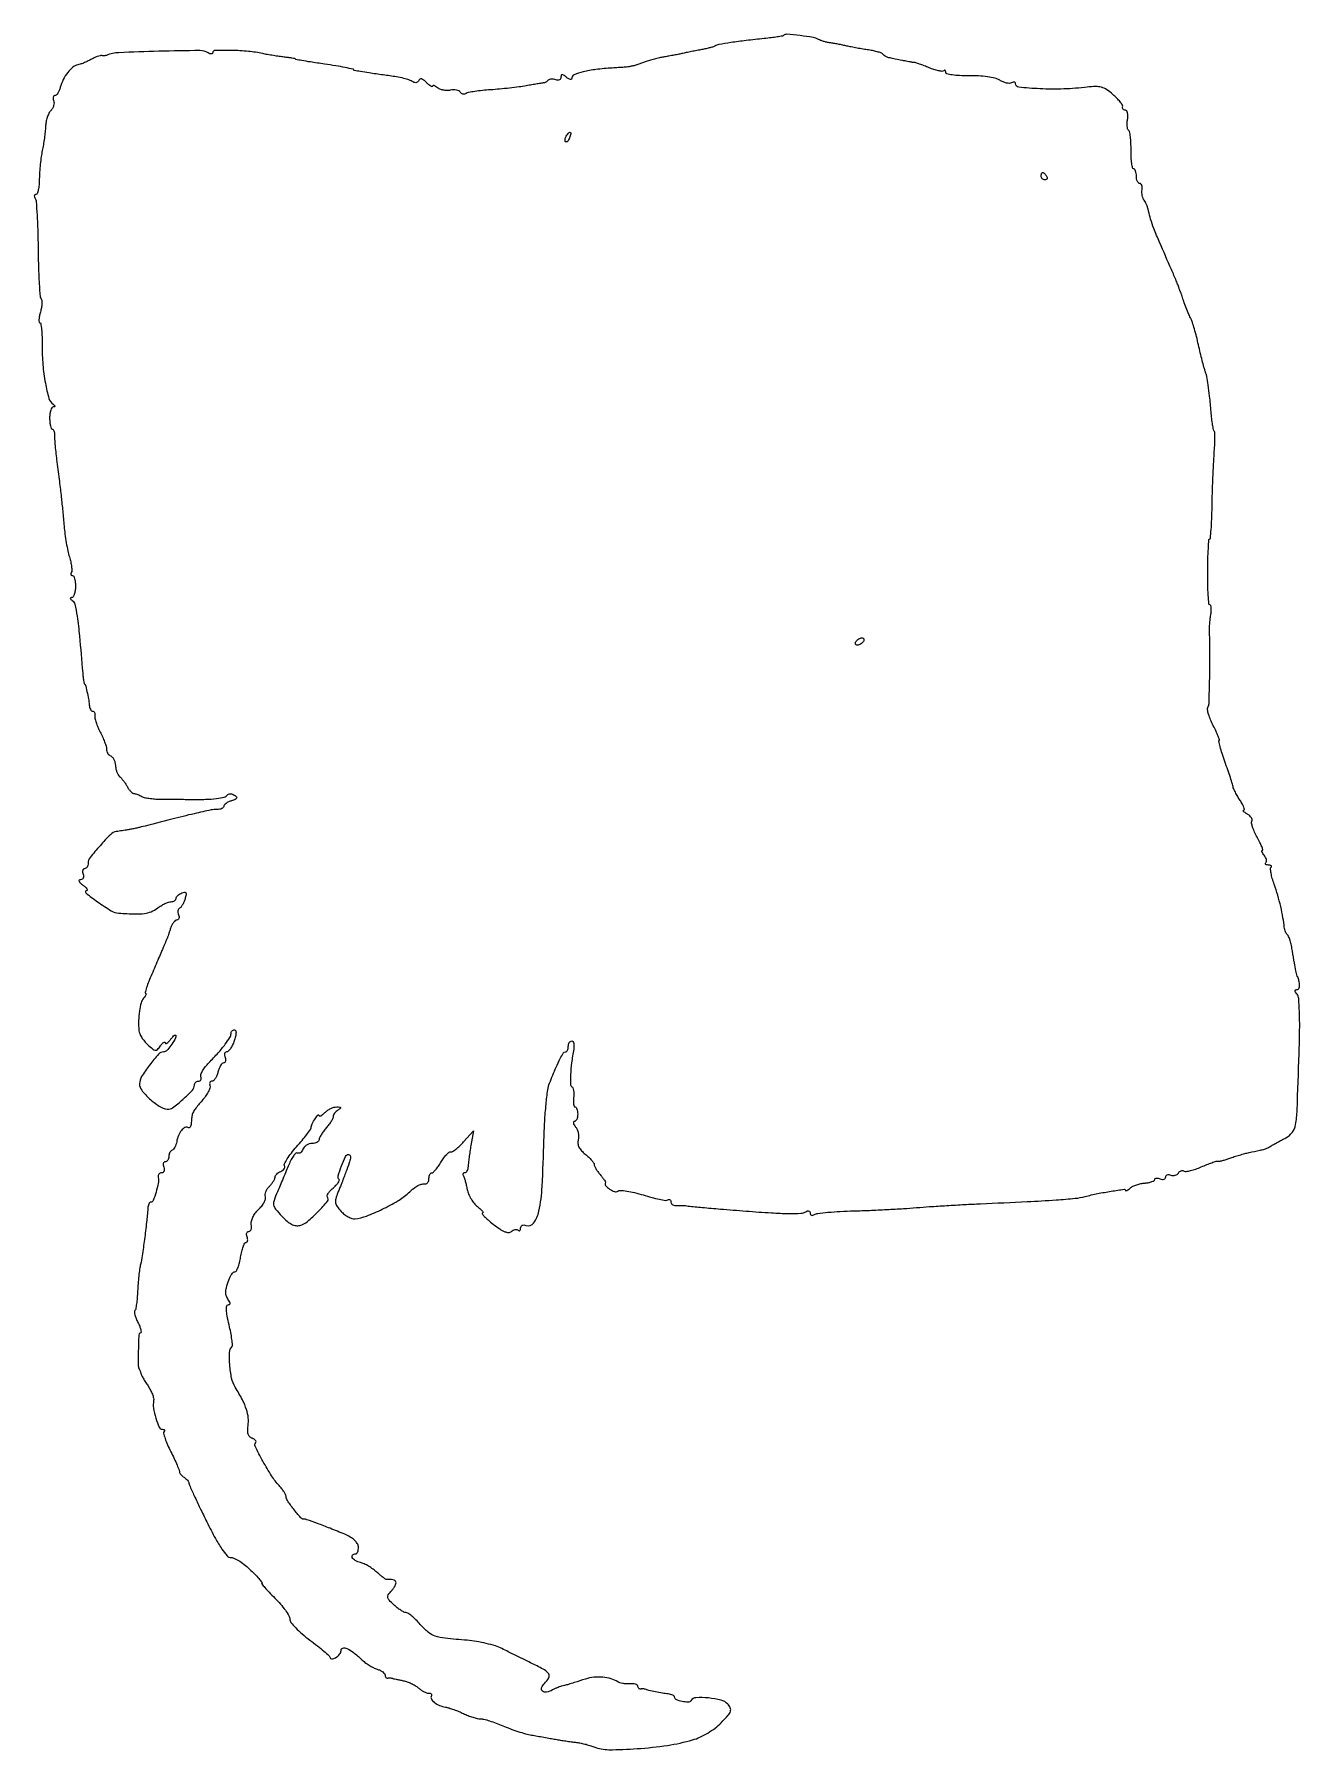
# Model space of a CAD drawing. Extents: x 0 to 346, y 1 to 469.
import ezdxf

# ---------------------------------------------------------------- set-up
doc = ezdxf.new("R2010")
doc.units = 0

msp = doc.modelspace()

# ---------------------------------------------------------------- linework, layer by layer
for points in [[(204.744086, 468.410753, -0.152799), (204.437103, 468.250096, -0.004876), (203.036967, 468.010987, -0.009022), (201.360595, 467.772441, -0.006092), (199.44102, 467.558251, 0.00487), (194.511178, 467.020369, 0.008154), (190.379786, 466.460374, 0.005933), (187.079755, 465.917995, 0.094986), (186.027118, 465.51676, -0.063568), (185.5928, 465.319352, -0.009763), (184.679441, 465.056595, -0.010772), (183.583199, 464.789431, -0.009163), (182.415844, 464.553792, 0.00273), (181.11748, 464.309051, 0.001782), (179.622154, 464.013186, 0.001793), (178.166376, 463.714313, 0.003429), (177, 463.462135, -0.00547), (175.861816, 463.220912, -0.003245), (174.5, 462.957006, -0.003246), (173.137996, 462.711364, -0.005584), (172, 462.526809, 0.01768), (170.862189, 462.313922, 0.01001), (169.5, 461.980083, 0.009984), (168.138608, 461.588131, 0.016168), (167, 461.194787, -0.005292), (165.987862, 460.820303, -0.006088), (165.014062, 460.484996, -0.005511), (164.182878, 460.220196, -0.034764), (163.75, 460.119801, 0.007986), (163.444531, 460.06599, 0.008468), (163.146875, 460.003394, 0.00815), (162.892602, 459.941031, 0.037969), (162.75, 459.891754, -0.081796), (162.5528, 459.842369, -0.000996), (161.238183, 459.736758, -0.002939), (159.714666, 459.626425, -0.001915), (157.954451, 459.516114, 0.015864), (153.554541, 459.116909, 0.030259), (150.063972, 458.471962, 0.033599), (147.600119, 457.681685, 0.307486), (147, 456.7981, -0.186469), (146.877679, 456.481511, -0.246621), (146.592062, 456.377319, -0.107933), (146.121536, 456.548451, -0.032226), (145.5, 457, 0.017761), (144.719927, 457.601935, 0.154048), (144.308161, 457.736562, 0.338971), (144.075301, 457.56198, 0.068567), (144, 457.015456, -0.128562), (143.88886, 456.590355, -0.151467), (143.588094, 456.305232, -0.127577), (143.13352, 456.211061, -0.07939), (142.597766, 456.32411, 0.05401), (142.010855, 456.479294, 0.054833), (141.407365, 456.504062, 0.060404), (140.877699, 456.402636, 0.119448), (140.514432, 456.181099, -0.038829), (140.204686, 455.916057, -0.031995), (139.837573, 455.682715, -0.033118), (139.470822, 455.511839, -0.070466), (139.166667, 455.440911, 0.017885), (138.729391, 455.386334, 0.001278), (137.520833, 455.188209, 0.001797), (136.080667, 454.94301, 0.001356), (134.5, 454.663624, -0.011269), (132.566591, 454.361285, -0.004995), (130.003008, 454.045424, -0.004941), (127.2799, 453.764712, -0.006642), (124.808113, 453.567646, 0.008801), (122.55607, 453.378309, 0.011374), (120.497695, 453.121286, 0.00924), (118.79639, 452.83721, 0.092676), (118.127212, 452.578621, -0.095503), (117.704739, 452.418082, -0.097044), (117.25537, 452.427415, -0.098732), (116.848883, 452.604606, -0.102689), (116.54807, 452.922221, 0.147787), (116.167334, 453.258701, 0.059101), (115.498299, 453.474676, 0.051614), (114.671165, 453.550199, 0.044572), (113.803069, 453.462075, -0.053181), (112.880734, 453.384424, -0.042986), (111.892235, 453.49179, -0.044549), (110.9877, 453.754979, -0.080306), (110.324097, 454.145986, 0.02956), (109.815294, 454.519792, 0.069528), (109.388954, 454.718261, 0.156376), (109.117693, 454.71463, 0.322305), (109, 454.551016, -0.463951), (108.857615, 454.430598, -0.092402), (108.499051, 454.561917, -0.043367), (107.949989, 454.95558, -0.019175), (107.294643, 455.5625, 0.03054), (106.529284, 456.239668, 0.099984), (105.928037, 456.540535, 0.202257), (105.495448, 456.482014, 0.180795), (105.209233, 456.127698, -0.118743), (104.973544, 455.7502, -0.129619), (104.598722, 455.536343, -0.117948), (104.138081, 455.524419, -0.087678), (103.66459, 455.715649, 0.049149), (102.538343, 456.274389, 0.033033), (101.163527, 456.694056, 0.01881), (99.118393, 457.092919, 0.003916), (95.5, 457.629295, -0.001459), (91.633129, 458.183095, -0.005924), (89.284339, 458.554949, -0.002666), (87.621571, 458.847558, -0.362557), (87.5, 458.993178, 0.354239), (87.333827, 459.198295, 0.002894), (85.156994, 459.646866, 0.008462), (82.576356, 460.117819, 0.005089), (79.5, 460.593488, -0.001529), (75.6265, 461.164209, -0.006251), (73.280058, 461.547327, -0.002982), (71.627738, 461.848535, -0.360649), (71.5, 462.002596, 0.363414), (71.436941, 462.077896, 0.002968), (70.61875, 462.218817, 0.008615), (69.650252, 462.362613, 0.005224), (68.5, 462.500982, -0.008145), (67.142894, 462.672282, -0.004879), (65.536109, 462.917767, -0.004883), (63.941297, 463.193386, -0.008465), (62.622926, 463.457653, 0.030777), (58.75654, 464.054747, 0.017983), (54.073831, 464.31596, 0.008909), (49.588359, 464.324678, 0.409572), (49, 463.726904, -0.200018), (48.894121, 463.472819, -0.18232), (48.633865, 463.35645, -0.105364), (48.231663, 463.417305, -0.048402), (47.753583, 463.652294, 0.142196), (45.48114, 464.283845, 0.003335), (34.290314, 464.081357, 0.004807), (23.421159, 463.707563, 0.085089), (20, 462.964912, -0.057191), (19.752573, 462.896629, -0.025244), (19.414663, 462.861176, -0.024586), (19.048818, 462.859385, -0.030283), (18.70949, 462.895082, 0.107834), (18.269919, 462.873316, 0.02057), (17.502154, 462.631227, 0.021076), (16.613367, 462.267206, 0.018011), (15.70949, 461.811596, -0.015544), (14.765706, 461.330017, -0.013849), (13.757152, 460.888015, -0.01404), (12.828171, 460.541239, -0.041106), (12.16592, 460.374236, 0.135327), (10.853804, 459.766303, 0.051662), (9.447325, 458.300266, 0.047832), (8.212139, 456.355463, 0.050843), (7.398765, 454.25, -0.033412), (7.099995, 453.388592, -0.044995), (6.711325, 452.660937, -0.052631), (6.296067, 452.15335, -0.197497), (5.922977, 452, 0.190613), (5.639594, 451.887894, 0.14561), (5.470005, 451.597251, 0.097539), (5.450247, 451.154011, 0.054175), (5.588895, 450.628939, -0.100636), (5.693726, 450.002512, -0.060589), (5.57639, 449.255564, -0.057151), (5.26834, 448.508322, -0.063489), (4.80751, 447.878939, 0.077222), (4.296038, 447.138776, 0.033287), (3.845538, 446.023813, 0.031936), (3.515334, 444.749742, 0.036525), (3.36879, 443.5, -0.014865), (3.265834, 442.100545, -0.00762), (3.057961, 440.353125, -0.007565), (2.789004, 438.558651, -0.011298), (2.4949, 437, 0.017401), (2.20531, 435.355368, 0.008958), (1.951697, 433.279687, 0.008893), (1.766827, 431.132309, 0.013283), (1.68861, 429.25, -0.019303), (1.601265, 427.621, -0.031112), (1.387677, 426.248438, -0.032359), (1.096609, 425.241052, -0.31615), (0.753483, 425, 0.158642), (0.478467, 424.910489, 0.191208), (0.334288, 424.682358, 0.126556), (0.357382, 424.333017, 0.059016), (0.550268, 423.918665, -0.120794), (0.821909, 423.079762, -0.003629), (1.064219, 419.383965, -0.007009), (1.258206, 414.9973, -0.004762), (1.361422, 409.999861, 0.004723), (1.463642, 405.032198, 0.007286), (1.655149, 400.740561, 0.002973), (1.893026, 397.092407, 0.180508), (2.160743, 396.505924, -0.177068), (2.363106, 396.07032, -0.033828), (2.377977, 395.183153, -0.032313), (2.251491, 394.092656, -0.024811), (1.978412, 392.924727, 0.020317), (1.705494, 391.803036, 0.035984), (1.585816, 390.859054, 0.044873), (1.609764, 390.185055, 0.37788), (1.819806, 389.999713, -0.372245), (2.088484, 389.76731, -0.01093), (2.286899, 388.163657, -0.01691), (2.423151, 386.145943, -0.010213), (2.454744, 383.749713, 0.023072), (2.657225, 378.546502, 0.025002), (3.339624, 373.523351, 0.022228), (4.311705, 369.361705, 0.173712), (5.446349, 367.765313, -0.031934), (5.838799, 367.452637, -0.193044), (5.950463, 367.223123, -0.348639), (5.846086, 367.070396, -0.071383), (5.5, 367.015313, 0.252257), (5.115645, 366.800565, 0.061791), (4.79375, 366.123248, 0.048494), (4.572798, 365.150327, 0.031611), (4.5, 364, 0.021619), (4.549738, 362.850194, 0.034746), (4.702056, 361.88125, 0.038722), (4.920872, 361.180814, 0.306763), (5.187851, 361, -0.233594), (5.447481, 360.871703, -0.076085), (5.658729, 360.485937, -0.057149), (5.794146, 359.920222, -0.037465), (5.82492, 359.25, 0.025431), (5.846792, 358.248702, 0.00463), (5.998762, 356.398438, 0.004973), (6.218455, 354.234011, 0.004494), (6.488032, 352, -0.001488), (7.167901, 346.637183, -0.00306), (7.66191, 342.434434, -0.003507), (8.059908, 338.616638, -0.002809), (8.436556, 334.5, 0.012483), (8.676686, 332.337442, 0.009385), (9.044612, 329.972241, 0.009503), (9.47498, 327.759482, 0.021473), (9.903884, 326.107628, -0.019722), (10.262547, 324.745914, -0.024782), (10.48139, 323.459837, -0.024203), (10.557009, 322.390482, -0.144946), (10.412009, 321.857628, 0.076025), (10.272642, 321.529655, 0.153244), (10.287672, 321.251928, 0.186733), (10.451353, 321.068068, 0.119104), (10.733049, 321, -0.281367), (11.058655, 320.801018, -0.052451), (11.32241, 320.11875, -0.042542), (11.497822, 319.149568, -0.026835), (11.544246, 318, -0.031655), (11.45598, 316.849709, -0.048255), (11.221686, 315.876752, -0.061134), (10.890207, 315.198966, -0.249636), (10.50218, 314.984687, 0.109276), (10.218671, 314.917418, 0.349636), (10.140212, 314.753927, 0.15977), (10.286507, 314.51104, 0.03635), (10.677264, 314.220624, -0.200743), (11.405884, 313.173898, -0.017161), (11.995608, 309.887649, -0.012558), (12.632868, 304.518108, -0.002266), (13.521596, 294.5, 0.005878), (13.632018, 293.349748, 0.0097), (13.755545, 292.38125, 0.00374), (13.881262, 291.569969, 0.367745), (13.963529, 291.5, -0.343413), (14.214055, 291.304926, -0.004937), (14.688927, 289.345303, -0.013149), (15.09394, 287.363342, -0.025057), (15.29695, 285.75, 0.044957), (15.408425, 285.080231, 0.061949), (15.633588, 284.514063, 0.078402), (15.931044, 284.1298, 0.191171), (16.258122, 284, -0.16274), (16.554196, 283.901013, -0.122961), (16.771435, 283.632812, -0.094822), (16.873501, 283.228079, -0.063345), (16.840667, 282.75, 0.105245), (16.850656, 282.067147, 0.022974), (17.166525, 280.927088, 0.022965), (17.663013, 279.616585, 0.020252), (18.29683, 278.29966, -0.017072), (18.948769, 276.966832, -0.017711), (19.499694, 275.608686, -0.017708), (19.891753, 274.40358, -0.069893), (20, 273.632993, 0.072791), (20.086241, 273.043745, 0.066687), (20.338531, 272.484557, 0.070368), (20.711902, 272.039025, 0.103122), (21.152445, 271.782518, -0.140191), (21.606453, 271.471704, -0.057981), (22.015682, 270.841716, -0.051183), (22.323228, 270.019598, -0.045571), (22.472798, 269.11923, 0.034833), (22.605659, 268.197631, 0.03588), (22.864467, 267.312761, 0.038353), (23.201148, 266.584313, 0.109602), (23.570354, 266.170045, -0.055699), (24.002571, 265.778707, -0.017905), (24.552681, 265.109326, -0.017612), (25.116148, 264.314822, -0.018845), (25.608986, 263.5, 0.031236), (26.099015, 262.73336, 0.037616), (26.653943, 262.083002, 0.041072), (27.191689, 261.623485, 0.153139), (27.608986, 261.484687, -0.058395), (28.031561, 261.427789, -0.025096), (28.575857, 261.259013, -0.024418), (29.143873, 261.019068, -0.029577), (29.64925, 260.737937, 0.085986), (30.331786, 260.453189, 0.018628), (31.592065, 260.215467, 0.018906), (33.09075, 260.047857, 0.017091), (34.64925, 259.986438, -0.000634), (36.446243, 259.974797, -0.000329), (38.690717, 259.955935, -0.000327), (40.99672, 259.933532, -0.000497), (43, 259.91077, 0.009846), (47.058368, 259.940538, 0.023973), (50.041441, 260.164575, 0.028801), (52.1414, 260.547757, 0.181382), (53.026393, 261.149238, -0.164975), (53.330236, 261.370212, -0.087976), (53.796405, 261.429398, -0.071393), (54.350888, 261.321748, -0.054873), (54.908521, 261.056537, -0.058647), (55.469567, 260.611375, -0.324905), (55.525454, 260.252788, -0.177707), (55.163984, 259.919155, -0.021578), (54.132128, 259.541936, 0.034768), (53.315957, 259.218934, 0.045377), (52.626313, 258.80831, 0.052684), (52.146274, 258.376112, 0.185206), (52, 257.994761, -0.195568), (51.866699, 257.666992, -0.091273), (51.485938, 257.397324, -0.069294), (50.919798, 257.224786, -0.047824), (50.25, 257.183286, 0.060815), (48.543175, 257.033064, 0.004519), (43.968357, 256.018177, 0.005193), (37.818699, 254.528029, 0.002127), (29.5, 252.382879, -0.008282), (28.589386, 252.159976, -0.004952), (27.5, 251.923683, -0.004956), (26.410362, 251.709849, -0.008573), (25.5, 251.55665, 0.000088), (24.673174, 251.431896, 0.000087), (23.842697, 251.306294, 0.000085), (23.115354, 251.196033, 0.000335), (22.666629, 251.127623, 0.159915), (21.160199, 250.364104, 0.014777), (18.256651, 247.27841, 0.014444), (15.53504, 244.024528, 0.168485), (15, 242.481808, -0.063529), (14.927724, 241.915261, -0.081474), (14.715469, 241.435281, -0.098454), (14.400781, 241.114125, -0.150955), (14.031385, 241, 0.184534), (13.710807, 240.877514, 0.147206), (13.516384, 240.559375, 0.100118), (13.488865, 240.074366, 0.055937), (13.638374, 239.5, -0.072958), (13.770599, 238.910777, -0.131747), (13.67931, 238.428026, -0.159768), (13.378598, 238.115252, -0.122659), (12.915859, 238, 0.182895), (12.576149, 237.871437, 0.325852), (12.514791, 237.59341, 0.102845), (12.841943, 237.132984, 0.02513), (13.55887, 236.531803, -0.021603), (14.244948, 235.964681, -0.056181), (14.669089, 235.485547, -0.160018), (14.761175, 235.182499, -0.397278), (14.612495, 235.031803, 0.688922), (14.39599, 234.396553, 0.019979), (17.565051, 231.973321, 0.01681), (21.330861, 229.510143, 0.1206), (23.387505, 228.861336, 0.008595), (27.82175, 228.646743, 0.040063), (30.376269, 228.7718, 0.066824), (32.197273, 229.261004, 0.06119), (33.884859, 230.223056, -0.024616), (34.898137, 230.903164, -0.024854), (35.970175, 231.478023, -0.025609), (36.950528, 231.882496, -0.08523), (37.634859, 232, 0.063578), (38.156799, 232.066637, 0.08151), (38.59899, 232.262322, 0.098471), (38.894859, 232.552448, 0.150851), (39, 232.893011, -0.143191), (39.11275, 233.278643, -0.060054), (39.459834, 233.700155, -0.052655), (39.966533, 234.09078, -0.046317), (40.565391, 234.386719, -0.054597), (41.323565, 234.586238, -0.318424), (41.671562, 234.410207, -0.178343), (41.740436, 233.895281, -0.020358), (41.433206, 232.743708, -0.026664), (41.106512, 231.86174, -0.031239), (40.702125, 231.066673, -0.032765), (40.282579, 230.451427, -0.135066), (39.923993, 230.185392, 0.171659), (39.656441, 229.95552, 0.093532), (39.512574, 229.541554, 0.074132), (39.512594, 229.007808, 0.054648), (39.663166, 228.435392, -0.060243), (39.801156, 227.885972, -0.106115), (39.761259, 227.421647, -0.150114), (39.554803, 227.116712, -0.171049), (39.22362, 227, 0.175935), (38.791989, 226.843271, 0.055259), (38.309123, 226.339063, 0.047459), (37.854264, 225.61117, 0.037293), (37.501153, 224.75, -0.002141), (37.204653, 223.851855, -0.002613), (36.919215, 223.014062, -0.00219), (36.672439, 222.311914, -0.018412), (36.548155, 222, 0.004167), (36.417496, 221.697445, 0.000562), (36.149074, 221.059375, 0.000648), (35.832784, 220.302399, 0.000546), (35.499764, 219.5, -0.002599), (35.038675, 218.401782, -0.000591), (34.245266, 216.545312, -0.000611), (33.325163, 214.406641, -0.000594), (32.391159, 212.25, 0.008541), (31.556779, 210.236223, 0.015053), (30.94681, 208.542188, 0.00968), (30.534139, 207.189726, 0.497814), (30.677474, 207, -0.393951), (30.798418, 206.887202, -0.113518), (30.754748, 206.610251, -0.053627), (30.52703, 206.182927, -0.023994), (30.143738, 205.673193, 0.105009), (29.456642, 204.364521, 0.03266), (28.993588, 202.180499, 0.030377), (28.775598, 199.556782, 0.026121), (28.858857, 196.788955, 0.086355), (29.067514, 195.987142, 0.033161), (29.614508, 194.969402, 0.03162), (30.368087, 193.919798, 0.033731), (31.233085, 192.997475, 0.014387), (32.626959, 191.771863, 0.149454), (33.323289, 191.480929, 0.225961), (33.919206, 191.695358, 0.037408), (34.733085, 192.64965, -0.025317), (35.22317, 193.253227, -0.072841), (35.637186, 193.596848, -0.22457), (35.897035, 193.624369, -0.309534), (36.031803, 193.44113, 0.369612), (36.184109, 193.274948, 0.179095), (36.485547, 193.346664, 0.061049), (36.964555, 193.758342, 0.022839), (37.531803, 194.44113, -0.020752), (38.09506, 195.124896, -0.058084), (38.559375, 195.535596, -0.190929), (38.835289, 195.600445, -0.38158), (38.968197, 195.44113, -0.123869), (38.654718, 194.352055, -0.029618), (37.605119, 192.770683, -0.026399), (36.403391, 191.338045, -0.207932), (35.625661, 191, 0.212977), (34.220061, 190.37283, 0.020427), (31.774631, 187.413376, 0.023427), (29.593101, 184.244315, 0.13649), (29.029313, 182.318094, 0.171501), (29.630265, 180.541997, 0.040951), (31.782797, 178.221274, 0.042271), (34.385104, 176.215618, 0.107009), (36.609519, 175.381047, 0.200269), (38.049172, 175.748006, 0.020314), (40.839777, 178.030207, 0.020566), (43.434322, 180.532295, 0.192945), (44, 181.943629, -0.101644), (44.082803, 182.346742, -0.098521), (44.318229, 182.689691, -0.09731), (44.669851, 182.919454, -0.096493), (45.083333, 183, 0.123138), (45.464014, 183.095196, 0.143108), (45.729984, 183.355362, 0.125516), (45.835384, 183.747755, 0.083805), (45.763419, 184.209743, -0.171083), (45.774343, 184.8472, -0.039634), (46.233538, 185.834744, -0.036459), (46.975854, 186.949773, -0.028722), (47.930086, 188.042875, 0.010603), (50.486785, 190.765951, 0.020434), (52.394863, 193.069234, 0.021855), (53.686313, 194.927822, 0.14183), (54, 196.011431, -0.094836), (54.072221, 196.38877, -0.096858), (54.278469, 196.709608, -0.09887), (54.586252, 196.924382, -0.103405), (54.94798, 197, -0.315701), (55.257774, 196.782743, -0.095337), (55.353017, 196.183046, -0.053448), (55.220202, 195.236405, -0.022314), (54.850155, 194, -0.028077), (54.375849, 192.85125, -0.038237), (53.815113, 191.88125, -0.042506), (53.252601, 191.193471, -0.202787), (52.795186, 191, 0.1761), (52.459024, 190.877814, 0.149134), (52.251548, 190.559375, 0.103822), (52.215354, 190.074236, 0.05856), (52.361626, 189.5, -0.054716), (52.512645, 188.925574, -0.098337), (52.489213, 188.440625, -0.146126), (52.30094, 188.122603, -0.188712), (51.987667, 188, 0.2009), (51.579313, 187.829022, 0.053798), (51.132722, 187.265625, 0.045658), (50.7205, 186.457143, 0.033602), (50.410644, 185.5, -0.034505), (50.098895, 184.542904, -0.046564), (49.681116, 183.734375, -0.055041), (49.226481, 183.172123, -0.197734), (48.808259, 183, 0.139515), (48.469603, 182.903629, 0.144816), (48.238245, 182.644418, 0.11724), (48.155614, 182.252189, 0.074128), (48.236831, 181.789507, -0.167814), (48.22981, 181.13817, -0.035851), (47.766815, 180.087254, -0.033729), (47.024537, 178.887585, -0.026583), (46.070164, 177.694444, 0.012122), (45.076845, 176.523666, 0.015282), (44.218267, 175.39139, 0.013404), (43.560767, 174.41238, 0.107243), (43.375, 173.904936, 0.006614), (43.318403, 173.450983, 0.002423), (43.25, 172.807864, 0.002401), (43.182017, 172.104196, 0.002876), (43.125, 171.440983, -0.049435), (43.022926, 170.87619, -0.098361), (42.816406, 170.473306, -0.160832), (42.544485, 170.294338, -0.204674), (42.25, 170.336023, 0.268878), (41.415512, 170.351926, 0.096843), (40.472159, 169.558381, 0.070481), (39.643806, 168.168997, 0.056992), (39.158397, 166.5, -0.03811), (38.960605, 165.710088, -0.042594), (38.650298, 164.989583, -0.047082), (38.281332, 164.43361, -0.135599), (37.908397, 164.166667, 0.119281), (37.560833, 163.934391, 0.066454), (37.266842, 163.515104, 0.060328), (37.067674, 162.98321, 0.059514), (37, 162.416667, -0.066593), (36.927553, 161.875126, -0.08363), (36.715469, 161.416146, -0.099393), (36.40076, 161.109182, -0.144699), (36.031385, 161, 0.184534), (35.710807, 160.877514, 0.147206), (35.516384, 160.559375, 0.100118), (35.488865, 160.074366, 0.055937), (35.638374, 159.5, -0.067976), (35.773113, 158.926261, -0.11579), (35.706839, 158.440625, -0.152481), (35.454058, 158.120782, -0.150969), (35.063152, 158, 0.113114), (34.640503, 157.903145, 0.118902), (34.31111, 157.632812, 0.111884), (34.127955, 157.227074, 0.091527), (34.11906, 156.75, -0.08672), (34.104171, 155.114399, -0.026942), (33.527326, 152.715475, -0.019818), (32.749664, 150.441235, -0.309798), (32.105878, 150, 0.220939), (31.836707, 149.874955, 0.067203), (31.589107, 149.485938, 0.053036), (31.397423, 148.920102, 0.036529), (31.29777, 148.25, -0.009219), (30.947822, 144.499653, -0.004739), (30.378466, 139.815499, -0.00411), (29.75897, 135.376206, -0.022518), (29.297293, 133, 0.023819), (29.051668, 131.717997, 0.008094), (28.814154, 129.835178, 0.008027), (28.618573, 127.743744, 0.009154), (28.50026, 125.736777, -0.010413), (28.385593, 123.87157, -0.014493), (28.199935, 122.208996, -0.010878), (27.977937, 120.850192, -0.151569), (27.749421, 120.416088, 0.22799), (27.616973, 120.038155, 0.035261), (27.764498, 119.23533, 0.033395), (28.09117, 118.24621, 0.023327), (28.583572, 117.179311, -0.024127), (29.063883, 116.134219, -0.040729), (29.349733, 115.213863, -0.051652), (29.430538, 114.523495, -0.325396), (29.237595, 114.250862, 0.311344), (28.81243, 113.68148, 0.005024), (28.695767, 109.468652, 0.007157), (28.682113, 105.360591, 0.16032), (29.061185, 104.25, -0.063628), (29.14382, 104.1056, -0.016283), (29.238889, 103.853125, -0.01632), (29.329314, 103.555465, -0.015907), (29.400991, 103.25, 0.070492), (29.554315, 102.815756, 0.008821), (30.032359, 101.936127, 0.01024), (30.643251, 100.907533, 0.008327), (31.338299, 99.830434, -0.02683), (32.003504, 98.710739, -0.02899), (32.526159, 97.554238, -0.030219), (32.853243, 96.519174, -0.108449), (32.873635, 95.830434, 0.086013), (32.843292, 93.787304, 0.034373), (33.47119, 91.049847, 0.028682), (34.381624, 88.567571, 0.298932), (35.246122, 88, -0.058432), (35.619804, 87.956181, -0.175466), (35.831313, 87.817348, -0.252172), (35.861627, 87.614715, -0.110409), (35.711539, 87.378205, 0.265631), (35.582573, 86.9051, 0.017795), (35.997528, 85.508085, 0.021854), (36.65736, 83.796825, 0.014328), (37.558276, 81.884998, -0.006471), (38.496887, 79.971727, -0.009351), (39.27265, 78.255097, -0.005598), (39.877621, 76.802161, -0.134648), (39.927994, 76.368596, 0.164551), (39.981622, 76.063791, 0.049774), (40.250483, 75.670632, 0.043887), (40.660763, 75.261653, 0.035645), (41.16459, 74.898278, -0.038351), (41.677146, 74.524378, -0.041069), (42.114006, 74.084362, -0.044827), (42.420348, 73.646162, -0.123962), (42.521389, 73.286475, 0.099755), (42.649735, 72.728381, 0.001713), (43.956227, 69.866964, 0.004285), (45.522149, 66.543455, 0.002831), (47.37591, 62.75, 0.008234), (49.729456, 58.192312, 0.026239), (51.506765, 55.264657, 0.03696), (52.928833, 53.476891, 0.209213), (54.018672, 53, -0.117243), (54.946114, 52.779496, -0.026776), (56.35541, 51.971875, -0.026276), (57.919753, 50.839751, -0.022943), (59.432342, 49.5, -0.007786), (60.773132, 48.15672, -0.014796), (61.80221, 47.028125, -0.012514), (62.514982, 46.155116, -0.623633), (62.438985, 46, 0.628637), (62.362548, 45.841107, 0.009361), (63.215339, 44.813649, 0.012847), (64.39791, 43.511167, 0.00688), (65.920793, 41.961357, -0.019197), (67.484428, 40.289645, -0.023409), (68.809291, 38.606355, -0.022862), (69.77363, 37.115927, -0.129092), (70.025729, 36.211357, 0.164923), (70.343741, 35.317859, 0.023472), (71.639607, 33.827711, 0.02462), (73.401561, 32.156898, 0.018731), (75.48365, 30.5, -0.007661), (77.56836, 28.915097, -0.011512), (79.332496, 27.463907, -0.006519), (80.755686, 26.204458, -0.196168), (80.957921, 25.781385, 0.411194), (81.45027, 25.338934, 0.125858), (82.509075, 25.664799, 0.079203), (83.621991, 26.615672, 0.178273), (84, 27.642173, -0.333574), (84.486751, 28.290588, -0.175537), (85.547606, 28.221953, -0.064373), (87.308939, 27.164459, -0.02176), (89.576875, 25.204075, 0.028999), (90.530848, 24.403287, 0.02074), (91.682023, 23.61764, 0.021036), (92.845417, 22.958722, 0.041507), (93.826875, 22.554948, -0.036548), (94.658662, 22.222341, -0.046992), (95.361644, 21.793876, -0.054773), (95.849197, 21.339015, -0.179552), (96, 20.932612, 0.081121), (96.05671, 20.585371, 0.105541), (96.220313, 20.308741, 0.11976), (96.464284, 20.146084, 0.127241), (96.75, 20.118421, -0.030259), (97.0738, 20.149635, -0.02375), (97.426562, 20.145441, -0.024306), (97.755239, 20.109812, -0.052881), (98, 20.044111, 0.03463), (98.318626, 19.94601, 0.003724), (99.072124, 19.77593, 0.004564), (99.973802, 19.588055, 0.00366), (100.947658, 19.4018, -0.038624), (102.004053, 19.122062, -0.026264), (103.155447, 18.650677, -0.026527), (104.225091, 18.074433, -0.047129), (105.026398, 17.47611, 0.033434), (105.741309, 16.911207, 0.031412), (106.539744, 16.433607, 0.032935), (107.301978, 16.101934, 0.086358), (107.887758, 16, -0.062144), (108.325899, 15.945333, -0.130728), (108.623261, 15.779687, -0.189402), (108.735187, 15.53448, -0.150681), (108.663977, 15.25, 0.268977), (108.648196, 14.41384, 0.097274), (109.443291, 13.470986, 0.070845), (110.833975, 12.647126, 0.057709), (112.5, 12.171519, -0.032199), (113.468775, 11.947583, -0.012813), (114.765444, 11.521958, -0.012618), (116.14538, 10.989866, -0.015503), (117.403638, 10.421519, 0.020553), (118.641475, 9.877377, 0.018688), (119.95936, 9.417571, 0.019075), (121.168773, 9.095615, 0.055564), (122.02652, 9, -0.062604), (122.961434, 8.882481, -0.013644), (124.526514, 8.436878, -0.014013), (126.32101, 7.816829, -0.013023), (128.122882, 7.082989, 0.014767), (130.054567, 6.304127, 0.010779), (132.242347, 5.549435, 0.010908), (134.348796, 4.923585, 0.023501), (136, 4.554349, -0.000365), (137.558451, 4.280834, -0.00024), (139.353125, 3.963621, -0.000241), (141.100392, 3.653055, -0.000464), (142.5, 3.402245, 0.004854), (143.83083, 3.175802, 0.003277), (145.353125, 2.942186, 0.0033), (146.828236, 2.735631, 0.006559), (148, 2.595049, -0.022441), (149.137827, 2.421731, -0.012663), (150.5, 2.115176, -0.01262), (151.861241, 1.73562, -0.020178), (153, 1.335982, 0.095254), (157.060991, 0.563685, 0.017118), (164.792982, 0.843989, 0.019473), (173.070829, 1.753299, 0.03231), (179.932883, 3.237066, 0.03954), (181.916954, 3.976154, 0.026677), (184.050699, 5.111435, 0.026567), (186.065598, 6.476417, 0.037441), (187.691249, 7.912015, 0.011447), (189.604049, 9.966653, 0.097054), (190.242486, 11.048173, 0.196689), (190.19882, 11.944973, 0.074762), (189.492607, 13.008169, 0.149414), (187.679979, 14.091264, 0.037348), (184.24046, 14.672144, 0.034879), (180.839131, 14.750102, 0.247476), (179.462939, 13.940034, -0.265646), (178.698851, 13.52467, -0.047864), (177.028438, 13.72106, -0.048308), (175.446159, 14.226563, -0.299782), (175, 14.903827, 0.217153), (174.876287, 15.175247, 0.063812), (174.485938, 15.435485, 0.051244), (173.920078, 15.647289, 0.035834), (173.25, 15.772082, -0.014657), (171.70886, 15.992092, -0.007333), (169.773877, 16.355762, -0.006267), (167.942178, 16.751879, -0.036573), (167, 17.04191, 0.053202), (166.755226, 17.108451, 0.024504), (166.426562, 17.144795, 0.02394), (166.0738, 17.149473, 0.030507), (165.75, 17.118421, -0.117068), (165.464163, 17.140323, -0.118686), (165.220313, 17.288429, -0.109549), (165.057061, 17.542852, -0.088293), (165, 17.863464, 0.24506), (164.834267, 18.181304, 0.077935), (164.339063, 18.422929, 0.057254), (163.611867, 18.558267, 0.036432), (162.75, 18.5555, -0.029078), (161.815215, 18.538762, -0.027517), (160.867188, 18.629341, -0.02861), (160.038226, 18.803845, -0.080459), (159.5, 19.047603, 0.073576), (157.671177, 19.906217, 0.050761), (155.421178, 20.340383, 0.048409), (153.005621, 20.322123, 0.050974), (150.681815, 19.836139, -0.000753), (147.639367, 18.873236, -0.00429), (146.017199, 18.377778, -0.007913), (144.980272, 18.08854, -0.021872), (144.239502, 17.928744, 0.048016), (143.843646, 17.821452, 0.01088), (143.197095, 17.561412, 0.011171), (142.461474, 17.227155, 0.01064), (141.729333, 16.855144, -0.074358), (140.101995, 16.274081, -0.220115), (138.97748, 16.547851, -0.322768), (138.727557, 17.43621, -0.109236), (139.492329, 18.635186, 0.063706), (140.665931, 20.153119, 0.274573), (140.660434, 21.248298, 0.131903), (139.552335, 22.317525, 0.013137), (136.25, 24.032491, -0.000798), (134.16908, 25.048768, -0.000568), (131.840371, 26.19395, -0.000573), (129.62112, 27.291603, -0.001222), (127.90871, 28.146238, 0.040352), (126.117268, 28.871542, 0.017489), (123.636678, 29.555567, 0.017173), (120.934083, 30.102698, 0.021845), (118.40871, 30.411617, -0.006877), (112.399854, 30.964745, -0.055449), (109.696413, 31.558887, -0.093515), (107.79243, 32.632928, -0.036532), (105.622747, 34.75, 0.0169), (104.443546, 35.994565, 0.022074), (103.279812, 37.045312, 0.020413), (102.259125, 37.820372, 0.153345), (101.687198, 38, -0.117874), (101.137159, 38.131498, -0.024994), (100.27549, 38.624065, -0.024858), (99.310914, 39.311216, -0.021376), (98.3675, 40.124477, -0.019688), (97.147108, 41.364952, -0.129124), (96.746816, 42.131894, -0.197675), (96.863348, 42.826979, -0.057306), (97.553049, 43.695906, 0.029067), (98.106816, 44.318094, 0.030528), (98.574958, 44.990583, 0.032063), (98.903372, 45.616833, 0.105105), (99, 46.071429, 0.134014), (98.865045, 46.565895, 0.174774), (98.506555, 46.862893, 0.0817), (97.804566, 46.992646, 0.014967), (96.480571, 46.979146, -0.159506), (96.173876, 47.066083, -0.012214), (95.46434, 47.569411, -0.015796), (94.635116, 48.230435, -0.011357), (93.750471, 49.017845, 0.031582), (92.737979, 49.848197, 0.023272), (91.522401, 50.639757, 0.023685), (90.297927, 51.282386, 0.047546), (89.269899, 51.647108, -0.068641), (87.894951, 52.201024, -0.134709), (87.069148, 53.030879, -0.340361), (87.161821, 53.683866, -0.195872), (87.937851, 54, 0.205326), (88.284506, 54.14862, 0.093706), (88.557234, 54.570498, 0.069424), (88.71655, 55.198642, 0.046271), (88.729407, 55.942121, 0.121593), (88.431363, 56.850053, 0.066603), (87.679634, 57.756814, 0.053985), (86.530905, 58.608045, 0.034529), (85.041556, 59.347488, 0.003616), (81.015628, 60.976877, 0.005807), (77.556802, 62.301449, 0.003626), (74.704423, 63.332506, 0.08069), (73.84057, 63.488429, -0.213131), (72.959606, 63.900507, -0.013203), (71.085922, 66.185144, -0.015348), (69.360109, 68.553172, -0.150905), (69, 69.719168, 0.118946), (68.885895, 70.192032, 0.024211), (68.453166, 70.94437, 0.024254), (67.851073, 71.789747, 0.020665), (67.138437, 72.621031, -0.044825), (65.066765, 75.287962, -0.01775), (62.696963, 79.283433, -0.009013), (60.553405, 83.382539, -0.322865), (60.715553, 84.382219, 0.236216), (60.803938, 84.647621, 0.139551), (60.664778, 84.959431, 0.083646), (60.292476, 85.277378, 0.043403), (59.741291, 85.545782, -0.114594), (59.091332, 85.985309, -0.107918), (58.684244, 86.675341, -0.080814), (58.531173, 87.644061, -0.037957), (58.633357, 88.911652, 0.063937), (58.696365, 91.112928, 0.054597), (58.216318, 93.385534, 0.040643), (57.097963, 96.0418, 0.016222), (55.16089, 99.487174, -0.082136), (54.163221, 101.979828, -0.034536), (53.629939, 105.56245, -0.031113), (53.573033, 109.007344, -0.187065), (54.282963, 110.616296, 0.227066), (54.413388, 110.986371, 0.007967), (54.220903, 112.535032, 0.013396), (53.90771, 114.400014, 0.008808), (53.452244, 116.52871, -0.011818), (52.953124, 118.932053, -0.034355), (52.762867, 120.616876, -0.055008), (52.833437, 121.682295, -0.363542), (53.212645, 122, 0.122485), (53.576184, 122.090413, 0.256591), (53.731231, 122.326581, 0.142636), (53.650771, 122.714013, 0.038388), (53.311092, 123.25, -0.065269), (52.724315, 124.295946, -0.098057), (52.532019, 125.321187, -0.064523), (52.715592, 126.633819, -0.015303), (53.366544, 128.75, -0.034314), (53.728283, 129.611285, -0.044456), (54.179591, 130.339063, -0.051231), (54.648702, 130.846362, -0.182516), (55.05557, 131, 0.272482), (55.450957, 131.232752, 0.033701), (55.893771, 132.175, 0.032262), (56.304099, 133.467319, 0.021098), (56.615991, 135, -0.019254), (56.92203, 136.532816, -0.029735), (57.314713, 137.825, -0.029606), (57.73293, 138.777657, -0.281591), (58.096423, 139, 0.215474), (58.368272, 139.122857, 0.13758), (58.52116, 139.440625, 0.087738), (58.521143, 139.925264, 0.047873), (58.361626, 140.5, -0.061205), (58.218607, 141.0741, -0.107396), (58.263418, 141.559375, -0.150591), (58.483858, 141.878169, -0.168281), (58.835594, 142, 0.194738), (59.206123, 142.150001, 0.114389), (59.469477, 142.557558, 0.082186), (59.582401, 143.171517, 0.052083), (59.51963, 143.898069, -0.109058), (59.543817, 144.793549, -0.051556), (59.939169, 145.885827, -0.046924), (60.618329, 147.008416, -0.044716), (61.504813, 148.004522, 0.036251), (62.368753, 148.942868, 0.04472), (63.022458, 149.935672, 0.050948), (63.394891, 150.83889, 0.165409), (63.370255, 151.477514, -0.123411), (63.297674, 152.075291, -0.059656), (63.485048, 152.828162, -0.053811), (63.882803, 153.61001, -0.051863), (64.44249, 154.299633, 0.028097), (65.038584, 154.966768, 0.029958), (65.542481, 155.682928, 0.031382), (65.896783, 156.346372, 0.107349), (66, 156.821583, -0.135083), (66.113681, 157.234687, -0.06208), (66.459243, 157.678946, -0.054904), (66.96538, 158.084915, -0.050019), (67.563382, 158.385948, 0.060249), (68.120925, 158.681018, 0.091105), (68.506859, 159.069603, 0.120322), (68.664194, 159.486619, 0.170334), (68.57983, 159.870833, -0.263204), (68.557839, 160.436735, -0.021222), (69.324048, 161.78014, -0.024256), (70.446341, 163.38839, -0.016005), (71.881376, 165.127896, 0.006967), (73.362816, 166.858945, 0.009883), (74.627927, 168.442227, 0.006369), (75.638288, 169.794569, 0.126543), (75.827088, 170.271176, -0.082191), (76.14457, 171.337275, -0.026973), (76.942995, 172.773485, -0.039971), (77.692278, 173.777309, -0.67809), (77.969591, 173.678571, 0.363666), (78.121719, 173.510145, 0.145131), (78.452675, 173.560045, 0.06129), (78.965273, 173.881648, 0.025668), (79.571429, 174.428571, -0.046978), (80.296511, 175.028854, -0.037787), (81.17433, 175.533895, -0.039101), (82.064863, 175.877646, -0.074976), (82.821429, 175.984687, -0.016311), (83.660242, 175.949653, -0.286875), (83.870077, 175.795658, -0.338639), (83.805305, 175.56529, -0.019679), (83.16459, 175.122884, 0.045013), (82.657291, 174.733275, 0.04693), (82.235666, 174.264142, 0.051645), (81.954182, 173.789322, 0.122187), (81.877553, 173.388197, -0.128358), (81.780023, 172.909307, -0.022629), (81.335096, 172.097736, -0.02321), (80.710949, 171.171863, -0.019039), (79.962963, 170.242394, 0.019911), (79.211512, 169.305276, 0.023184), (78.57662, 168.356444, 0.023025), (78.120019, 167.515262, 0.113297), (78, 166.992394, -0.183716), (77.855942, 166.613561, -0.090542), (77.443928, 166.291516, -0.07042), (76.83135, 166.073277, -0.050452), (76.106989, 166, 0.075594), (75.33848, 165.883142, 0.06467), (74.593821, 165.540757, 0.066832), (73.984706, 165.034343, 0.094614), (73.614052, 164.436618, -0.058876), (73.320422, 163.878107, -0.089669), (72.935863, 163.489763, -0.119513), (72.52491, 163.328694, -0.17403), (72.147775, 163.40867, 0.330845), (71.713487, 163.371472, 0.050726), (71.088202, 162.693468, 0.04012), (70.404026, 161.610411, 0.023643), (69.757296, 160.222052, -0.001701), (69.058333, 158.53155, -0.001003), (68.212254, 156.516171, -0.001003), (67.358952, 154.506215, -0.001717), (66.637843, 152.832998, 0.018604), (65.713468, 150.471817, 0.13027), (65.619311, 149.249233, 0.125989), (66.140492, 148.121394, 0.016959), (67.871579, 146.137475, 0.027221), (69.285104, 144.78045, 0.060526), (70.523418, 143.951914, 0.081288), (71.665825, 143.59031, 0.100362), (72.778741, 143.65239, 0.110888), (74.861725, 144.727967, 0.026028), (77.751969, 147.418189, 0.019861), (80.32546, 150.296964, 0.386467), (80.272968, 151.393699, -0.28647), (80.190743, 151.749029, -0.058262), (80.48298, 152.358687, -0.045281), (81.043581, 153.090213, -0.027999), (81.821489, 153.845178, 0.022855), (82.607455, 154.592428, 0.037509), (83.191515, 155.300152, 0.04437), (83.530889, 155.884322, 0.315651), (83.477303, 156.189363, -0.272743), (83.223525, 157.171496, -0.020908), (84.121518, 159.867921, -0.020662), (85.239579, 162.47879, -0.288873), (86.06644, 163, -0.311788), (86.472605, 162.719453, -0.129303), (86.545928, 162.021513, -0.044668), (86.216442, 160.685432, -0.007852), (85.336367, 158.25, 0.000883), (85.069812, 157.543336, 0.001012), (84.817691, 156.867188, 0.00091), (84.606046, 156.292856, 0.005804), (84.502572, 156, -0.012726), (84.38264, 155.674959, -0.000941), (84.030247, 154.794751, -0.001307), (83.605166, 153.746666, -0.000991), (83.133605, 152.599153, 0.029969), (82.556754, 150.925776, 0.110985), (82.500205, 149.817473, 0.114023), (82.923614, 148.808008, 0.032505), (84.011459, 147.487803, 0.040807), (84.93213, 146.655485, 0.040332), (85.979221, 145.980116, 0.043345), (86.99283, 145.544871, 0.106722), (87.79406, 145.459365, 0.063396), (90.96847, 146.212497, 0.022549), (95.2628, 148.051725, 0.022885), (99.455797, 150.317975, 0.050041), (102.378734, 152.5, -0.012136), (103.923811, 153.846947, -0.049249), (104.956721, 154.545, -0.072837), (105.888556, 154.885645, -0.051309), (107, 155, 0.148195), (107.381354, 155.115568, 0.098894), (107.70625, 155.440625, 0.082425), (107.925306, 155.926543, 0.064853), (108, 156.5, -0.05032), (108.057912, 157.07398, -0.070293), (108.230415, 157.559375, -0.090423), (108.484956, 157.885877, -0.184104), (108.784392, 158, 0.195036), (109.187056, 158.163279, 0.023446), (109.856205, 158.876625, 0.025107), (110.599222, 159.841237, 0.018148), (111.331628, 160.984255, -0.022952), (112.068553, 162.110371, -0.033468), (112.825322, 163.023073, -0.035418), (113.506621, 163.646176, -0.239412), (113.941065, 163.734255, 0.212949), (114.416872, 163.806011, 0.024332), (115.322909, 164.450062, 0.025973), (116.37245, 165.367903, 0.018323), (117.45638, 166.5), (120.1251, 169.5), (119.437141, 165.5, 0.004565), (119.167255, 163.840234, 0.004444), (118.925162, 162.160938, 0.004387), (118.738505, 160.681632, 0.016501), (118.660305, 159.75, -0.046025), (118.564058, 159.080243, -0.063929), (118.349396, 158.514062, -0.081549), (118.056278, 158.130731, -0.191087), (117.726697, 158, 0.113171), (117.445046, 157.935424, 0.184345), (117.278988, 157.759104, 0.157855), (117.258297, 157.493392, 0.079708), (117.388799, 157.179927, -0.0594), (117.617, 156.68873, -0.011407), (117.90158, 155.74691, -0.012005), (118.183729, 154.626115, -0.010806), (118.422715, 153.453162, 0.054487), (118.790703, 152.212096, 0.03614), (119.463279, 150.885954, 0.036261), (120.315015, 149.677893, 0.057126), (121.2249, 148.795471, -0.018268), (122.038532, 148.120547, -0.044476), (122.570985, 147.552296, -0.112807), (122.742352, 147.187653, -0.470906), (122.612495, 147.022236, 0.605402), (122.513093, 146.820074, 0.032771), (123.09611, 146.124085, 0.023036), (124.115749, 145.151243, 0.011088), (125.505125, 143.995927, 0.01854), (127.307341, 142.66965, 0.053533), (128.673143, 141.940469, 0.088299), (129.712135, 141.721966, 0.182968), (130.484639, 141.987251, -0.05698), (130.992255, 142.319019, -0.07146), (131.524986, 142.496966, -0.086268), (131.999915, 142.50057, -0.156478), (132.342009, 142.324657, 0.131282), (132.591462, 142.180393, 0.259457), (132.806715, 142.234088, 0.154481), (132.954229, 142.496526, 0.051431), (133, 142.940322, -0.125799), (133.112833, 143.381692, -0.151009), (133.419148, 143.678999, -0.129086), (133.881803, 143.779533, -0.081084), (134.426887, 143.66643, 0.338795), (136.545569, 144.291544, 0.105868), (137.984745, 147.51753, 0.038988), (138.875456, 154.291759, 0.007034), (139.367889, 167, -0.008311), (139.57466, 172.005825, -0.009951), (139.941359, 176.709375, -0.008817), (140.397528, 180.646836, -0.06275), (140.887157, 182.5, -0.003938), (142.666804, 186.810799, -0.018569), (143.798292, 189.236028, -0.027028), (144.634966, 190.671541, -0.252427), (145.244111, 191, 0.189864), (145.532752, 191.113704, 0.088604), (145.777958, 191.440625, 0.06842), (145.944278, 191.925951, 0.04842), (146, 192.5, -0.060362), (146.069503, 193.073616, -0.079078), (146.274298, 193.559375, -0.097165), (146.577629, 193.88463, -0.157929), (146.933779, 194, -0.247319), (147.259947, 193.828153, -0.091766), (147.477168, 193.339063, -0.063647), (147.555866, 192.611995, -0.038663), (147.472347, 191.75, 0.012171), (146.905532, 187.987798, 0.019797), (146.629344, 184.769466, 0.015657), (146.59182, 182.218388, 0.255507), (147.000311, 181.499808, -0.178398), (147.264458, 181.162352, -0.040023), (147.434477, 180.439652, -0.036705), (147.505755, 179.523845, -0.028415), (147.453213, 178.524321, 0.025869), (147.397413, 177.556774, 0.042768), (147.462448, 176.741519, 0.054562), (147.623423, 176.169017, 0.305964), (147.87377, 176, -0.247975), (148.141596, 175.858469, -0.065814), (148.366491, 175.4125, -0.050832), (148.520608, 174.766105, -0.033132), (148.571429, 174, -0.043463), (148.504749, 173.234363, -0.063209), (148.304657, 172.5875, -0.082884), (148.010424, 172.149601, -0.206298), (147.66327, 172, 0.268983), (147.432558, 171.866205, 0.186755), (147.38627, 171.56094, 0.084197), (147.582267, 171.079709, 0.034503), (147.99558, 170.505326, -0.073999), (148.431841, 169.78571, -0.048933), (148.717549, 168.86039, -0.048383), (148.820612, 167.882467, -0.066118), (148.711414, 167.004446, 0.09147), (148.637612, 166.000037, 0.087006), (148.923362, 165.016173, 0.0719), (149.58962, 164.04186, 0.040257), (150.644937, 163.064652, -0.020125), (151.581896, 162.264571, -0.02661), (152.363465, 161.459493, -0.025974), (152.92451, 160.744655, -0.17336), (153.043364, 160.315532, 0.127719), (153.123315, 159.878527, 0.023953), (153.504211, 159.152063, 0.024234), (154.044871, 158.325515, 0.020097), (154.696085, 157.5, -0.012342), (155.336225, 156.713903, -0.019677), (155.839316, 156.008285, -0.0145), (156.199893, 155.421536, -0.314298), (156.183215, 155.230332, 0.369282), (156.191351, 154.519505, 0.064979), (157.276233, 153.563991, 0.058927), (158.643215, 152.861702, 0.263434), (159.5, 152.99847, -0.18865), (160.199109, 153.215144, -0.019424), (161.948281, 153.019794, -0.022054), (164.085907, 152.599448, -0.015869), (166.430317, 151.950609, 0.010901), (168.76185, 151.280329, 0.015572), (170.859386, 150.795853, 0.011432), (172.597217, 150.492194, 0.177762), (173.180317, 150.611442, -0.116305), (173.492233, 150.715502, -0.185676), (173.759218, 150.639672, -0.155402), (173.938841, 150.387295, -0.077709), (174, 149.996159, 0.161029), (174.136697, 149.582716, 0.109821), (174.514062, 149.256126, 0.087031), (175.080763, 149.067694, 0.062269), (175.75, 149.052296, -0.011589), (176.456656, 149.107667, -0.013333), (177.132812, 149.126844, -0.012474), (177.704009, 149.113558, -0.071889), (178, 149.0561, 0.060332), (178.671944, 148.909543, 0.000986), (182.512479, 148.554223, 0.002143), (187.516302, 148.12284, 0.000814), (194.5, 147.56236, 0.004282), (201.406756, 147.078847, 0.012767), (206.143798, 146.909211, 0.014195), (209.454269, 146.969225, 0.127448), (210.829748, 147.394778, -0.072492), (211.277471, 147.588758, -0.148443), (211.656238, 147.577155, -0.188709), (211.90637, 147.367161, -0.125497), (212, 147, 0.129693), (212.096371, 146.634715, 0.1897), (212.352054, 146.42797, 0.145394), (212.73984, 146.421667, 0.070382), (213.198483, 146.622669, -0.109269), (214.068114, 146.926283, -0.006515), (216.85067, 147.220078, -0.009542), (220.202351, 147.465461, -0.006882), (223.948483, 147.616265, 0.003716), (228.152811, 147.758859, 0.002587), (232.897367, 147.979682, 0.002609), (237.447881, 148.238882, 0.005393), (241, 148.498304, -0.003892), (244.581188, 148.770662, -0.001807), (249.234375, 149.071249, -0.00179), (254.12341, 149.35177, -0.002495), (258.5, 149.565275, 0.001284), (271.204476, 150.154197, 0.004955), (279.0879, 150.618275, 0.006649), (284.333947, 151.04945, 0.040915), (287, 151.526573, -0.014759), (290.412202, 152.3232, -0.011795), (294.130185, 152.985369, -0.004164), (297.67695, 153.500872, -0.454633), (298, 153.21902, 0.460266), (298.104861, 153.129239, 0.074691), (298.396889, 153.220773, 0.040792), (298.832193, 153.478396, 0.019202), (299.351113, 153.876435, -0.064232), (300.055762, 154.322581, -0.028201), (301.083447, 154.732768, -0.027338), (302.237847, 155.050656, -0.03288), (303.351113, 155.216987, 0.026556), (304.365951, 155.355525, 0.040564), (305.221889, 155.592279, 0.047861), (305.828172, 155.882599, 0.262962), (306, 156.186723, -0.241897), (306.122266, 156.424659, -0.127018), (306.440625, 156.547685, -0.078455), (306.925047, 156.528049, -0.042352), (307.5, 156.361626, 0.062927), (308.07401, 156.220718, 0.109632), (308.559375, 156.271065, 0.151303), (308.878421, 156.499837, 0.163532), (309, 156.861626, -0.150571), (309.112611, 157.227096, -0.1525), (309.410912, 157.46359, -0.115991), (309.863809, 157.525898, -0.068149), (310.398849, 157.400442, 0.079342), (310.983758, 157.276962, 0.077271), (311.583672, 157.339902, 0.081875), (312.106134, 157.57457, 0.108341), (312.467948, 157.948138, -0.080337), (312.790949, 158.320972, -0.091463), (313.201833, 158.553045, -0.100742), (313.635257, 158.610115, -0.121515), (314.02508, 158.4845, 0.175129), (314.586087, 158.366781, 0.024657), (315.765934, 158.592725, 0.025675), (317.188224, 159.016928, 0.019262), (318.705982, 159.622632, -0.009396), (320.211338, 160.25809, -0.012721), (321.59563, 160.771579, -0.009716), (322.758761, 161.14459, -0.122623), (323.215312, 161.166007, 0.097281), (323.637219, 161.164657, 0.014397), (324.472738, 161.351096, 0.015768), (325.458535, 161.63443, 0.01298), (326.491429, 161.996741, -0.012575), (327.66885, 162.410819, -0.007324), (329.100137, 162.851022, -0.007319), (330.547632, 163.250209, -0.012274), (331.776116, 163.537726, 0.002059), (334.726325, 164.164925, 0.019781), (335.969348, 164.486498, 0.040787), (336.819461, 164.820378, 0.02566), (337.752884, 165.33892, -0.010437), (338.415631, 165.733952, -0.0031), (339.444698, 166.310166, -0.003108), (340.609249, 166.943379, -0.003351), (341.752884, 167.54621, 0.108579), (343.561071, 169.052959, 0.126338), (344.447673, 171.101654, 0.029896), (344.8421, 175.142153, 0.001105), (345.383778, 190.470027, 0.004988), (345.536544, 197.071216, 0.012001), (345.483554, 201.95975, 0.010314), (345.283172, 205.568637, 0.15539), (344.817394, 206.720027, -0.029059), (344.392413, 207.297274, -0.139494), (344.273174, 207.683669, -0.292214), (344.412466, 207.912669, -0.114427), (344.789071, 208, 0.182493), (345.155974, 208.138528, 0.117734), (345.420899, 208.514062, 0.086609), (345.539939, 209.080321, 0.055949), (345.488027, 209.75, 0.007903), (345.34857, 210.420894, 0.012803), (345.20648, 210.985938, 0.006487), (345.071352, 211.447269, 0.329416), (345, 211.5, -0.352343), (344.834457, 211.633191, -0.003806), (344.51254, 213.157424, -0.007682), (344.119383, 215.256363, -0.002316), (343.585695, 218.458054, 0.014455), (343.287456, 220.013433, 0.018956), (342.920834, 221.412626, 0.016723), (342.538822, 222.536658, 0.142477), (342.222378, 222.958054, -0.092731), (341.934774, 223.271634, -0.038984), (341.669786, 223.781428, -0.036842), (341.464203, 224.386008, -0.039562), (341.355617, 225, 0.020456), (340.992581, 227.635905, 0.013359), (340.369142, 230.64205, 0.012904), (339.54981, 233.759441, 0.014092), (338.592011, 236.739213, -0.01626), (338.083464, 238.3452, -0.023582), (337.748799, 239.794123, -0.02077), (337.585171, 240.969674, -0.224189), (337.742924, 241.409591, 0.171252), (337.849476, 241.632335, 0.25701), (337.768234, 241.826567, 0.125587), (337.472223, 241.959341, 0.042971), (337, 242, -0.048683), (336.532927, 242.045585, -0.145465), (336.251618, 242.193285, -0.26049), (336.187564, 242.408911, -0.142069), (336.324657, 242.657991, 0.171918), (336.492554, 243.010146, 0.082297), (336.462194, 243.516912, 0.066538), (336.246292, 244.095866, 0.050768), (335.868879, 244.657991, -0.025337), (335.483332, 245.173599, -0.057379), (335.260105, 245.605785, -0.124398), (335.228065, 245.884118, -0.375798), (335.360471, 246, 0.500549), (335.496039, 246.181088, 0.021978), (335.199901, 247.047074, 0.022428), (334.688788, 248.196853, 0.012153), (333.963768, 249.564509, -0.02048), (333.236464, 250.993468, -0.027926), (332.708488, 252.338689, -0.027439), (332.406834, 253.457723, -0.192843), (332.501884, 254.003048, 0.193421), (332.573246, 254.415184, 0.090987), (332.363146, 254.923204, 0.069402), (331.909065, 255.449146, 0.048238), (331.271032, 255.908131, -0.018795), (330.640991, 256.307357, -0.053509), (330.247325, 256.645244, -0.189026), (330.163425, 256.854731, -0.404866), (330.273053, 256.969591, 0.433576), (330.446219, 257.169735, 0.060087), (330.308938, 257.769554, 0.038974), (329.921281, 258.63083, 0.019802), (329.30965, 259.650166, -0.012269), (328.629803, 260.745452, -0.013268), (328.022816, 261.844922, -0.012852), (327.552976, 262.812136, -0.060446), (327.367366, 263.400166, 0.029995), (327.192685, 264.098894, 0.002537), (326.626595, 265.865986, 0.00336), (325.92592, 267.967561, 0.002593), (325.13463, 270.25, -0.006773), (324.390676, 272.4553, -0.011704), (323.84015, 274.310938, -0.005749), (323.445218, 275.835327, -0.487008), (323.574185, 276, 0.515853), (323.682109, 276.151718, 0.010397), (323.299044, 277.185075, 0.015369), (322.738684, 278.486711, 0.008621), (321.982503, 280.034296, -0.018507), (321.234636, 281.644817, -0.025396), (320.691599, 283.146708, -0.023934), (320.37591, 284.391845, -0.19077), (320.478095, 284.964557, 0.131635), (320.814323, 286.083879, 0.001939), (320.996025, 293.02596, 0.005951), (321.067553, 299.910595, 0.011018), (320.935911, 305.5, -0.020516), (320.931535, 306.460353, -0.009214), (321.000773, 307.720313, -0.009104), (321.122899, 309.050836, -0.012243), (321.284827, 310.25, 0.022078), (321.40614, 311.304317, 0.037445), (321.402195, 312.192187, 0.045529), (321.293245, 312.825766, 0.339596), (321.066299, 313, -0.388457), (320.802896, 313.241009, -0.005127), (320.61394, 315.64375, -0.011409), (320.481914, 318.549104, -0.006862), (320.4513, 322, -0.005233), (320.504174, 325.451252, -0.0087), (320.629758, 328.35756, -0.003012), (320.793559, 330.813135, -0.390539), (320.997487, 331.004458, 0.386495), (321.203539, 331.195069, 0.003177), (321.39526, 333.57661, 0.008939), (321.553858, 336.400803, 0.005383), (321.645952, 339.754458, -0.003219), (321.733149, 343.524432, -0.002505), (321.874895, 347.622676, -0.002532), (322.04551, 351.441529, -0.006138), (322.220379, 354.258906, 0.007543), (322.353003, 356.497317, 0.011313), (322.39502, 358.454103, 0.006392), (322.372305, 360.083435, 0.191976), (322.213212, 360.453454, -0.150814), (322.024851, 360.81, -0.007007), (321.787223, 362.172728, -0.011075), (321.560756, 363.821778, -0.007677), (321.37479, 365.694548, 0.004438), (320.979016, 369.961081, 0.011208), (320.594078, 373.054844, 0.015097), (320.184847, 375.35073, 0.036881), (319.710032, 377, -0.022481), (319.424749, 377.893401, -0.003556), (318.95648, 379.675, -0.003939), (318.435752, 381.784295, -0.003435), (317.9233, 384, 0.006858), (317.394849, 386.215683, 0.007772), (316.826062, 388.325, 0.007164), (316.289957, 390.100368, 0.042021), (315.918494, 391, -0.017768), (315.309008, 392.294489, -0.007483), (314.578515, 394.073912, -0.00749), (313.900688, 395.876909, -0.017482), (313.461367, 397.25, 0.01131), (313.362177, 397.573729, 0.008412), (313.238651, 397.926563, 0.008512), (313.110811, 398.255574, 0.019007), (313, 398.5, -0.018527), (312.88891, 398.744416, -0.008283), (312.760165, 399.073437, -0.008187), (312.635338, 399.426271, -0.011001), (312.534606, 399.75, 0.026258), (312.369843, 400.227638, 0.00213), (311.866985, 401.454688, 0.002863), (311.252144, 402.913303, 0.002197), (310.564323, 404.5, -0.00133), (307.314305, 411.961822, -0.008723), (305.759886, 415.736189, -0.017464), (304.879992, 418.237158, -0.028335), (304.329867, 420.421516, 0.027604), (304.125947, 421.236238, 0.021547), (303.81861, 422.095391, 0.022008), (303.461619, 422.872494, 0.048484), (303.108524, 423.421516, -0.076443), (302.802486, 423.961221, -0.041241), (302.590188, 424.697258, -0.03988), (302.494394, 425.50077, -0.049871), (302.539941, 426.25, 0.04932), (302.581408, 426.919947, 0.077157), (302.472116, 427.485937, 0.107343), (302.236482, 427.862931, 0.202269), (301.911516, 428, -0.205712), (301.563094, 428.149683, -0.0831), (301.267758, 428.5875, -0.063391), (301.066935, 429.234371, -0.043629), (301, 430, 0.035683), (300.945264, 430.76599, 0.05408), (300.779688, 431.412484, 0.070722), (300.537518, 431.855784, 0.236696), (300.25, 431.999944, -0.352315), (299.956447, 432.236068, -0.01906), (299.731089, 433.490061, -0.022847), (299.576653, 435.127943, -0.01389), (299.536687, 437.072762, 0.013253), (299.498602, 439.048526, 0.019258), (299.351826, 440.785742, 0.015211), (299.136665, 442.179007, 0.211466), (298.855857, 442.589085, -0.191026), (298.608093, 442.922054, -0.042828), (298.481413, 443.631868, -0.038562), (298.468871, 444.532813, -0.029063), (298.588728, 445.516267, 0.038152), (298.687202, 446.467852, 0.063113), (298.607318, 447.270403, 0.091283), (298.374303, 447.810464, 0.250395), (298.019557, 448, -0.091453), (297.649548, 448.068247, -0.12443), (297.372932, 448.262562, -0.133531), (297.234172, 448.553273, -0.113627), (297.25, 448.89383, 0.208436), (297.181538, 449.385836, 0.027935), (296.572623, 450.266209, 0.028433), (295.688184, 451.279079, 0.020341), (294.592973, 452.310595, 0.033069), (292.905266, 453.590053, 0.075872), (291.459878, 454.254866, 0.072734), (289.843898, 454.473429, 0.028468), (287.592973, 454.320812, -0.022374), (281.210093, 453.809872, -0.020805), (274.649582, 453.852301, -0.012703), (268.894349, 454.27594, -0.385539), (268, 455.263404, 0.155288), (267.91383, 455.534166, 0.191438), (267.693332, 455.677455, 0.128549), (267.356014, 455.657961, 0.06011), (266.956024, 455.472821, -0.142641), (266.400858, 455.319052, -0.050078), (265.570696, 455.413462, -0.044763), (264.627247, 455.708179, -0.039183), (263.706024, 456.176791, 0.076627), (262.417771, 456.715306, 0.024316), (260.369298, 457.11855, 0.022555), (257.907524, 457.367147, 0.018206), (255.25, 457.418, -0.013945), (252.764909, 457.444379, -0.026279), (250.767819, 457.626714, -0.02629), (249.316158, 457.915183, -0.343102), (249, 458.32168, 0.058823), (248.958983, 458.669125, 0.17655), (248.829166, 458.865326, 0.251634), (248.639681, 458.892753, 0.109462), (248.418439, 458.751772, -0.225601), (248.002519, 458.603885, -0.026562), (247.004947, 458.760026, -0.027637), (245.773225, 459.092485, -0.019224), (244.423212, 459.596531, 0.005145), (243.078773, 460.142092, 0.00717), (241.864034, 460.600513, 0.004619), (240.838909, 460.960001, 0.087893), (240.504774, 461.011425, -0.013875), (240.293181, 461.012508, -0.012566), (240.07484, 461.025185, -0.012698), (239.879973, 461.046415, -0.038772), (239.75, 461.07431, 0.022439), (239.573041, 461.118376, 0.000899), (238.922699, 461.248438, 0.00158), (238.151587, 461.398683, 0.001117), (237.284719, 461.562737, -0.003019), (234.4257, 462.115076, -0.026563), (233.178015, 462.43365, -0.06376), (232.462951, 462.761986, -0.092827), (231.953281, 463.230101, 0.138751), (231.544932, 463.542018, 0.020403), (230.55276, 463.888265, 0.021724), (229.31559, 464.206177, 0.017124), (227.953281, 464.445413, -0.005622), (226.448399, 464.674143, -0.004092), (224.780026, 464.960984, -0.004134), (223.201772, 465.259143, -0.009058), (222, 465.519188, 0.006261), (220.890077, 465.765867, 0.004232), (219.618804, 466.020536, 0.004263), (218.385607, 466.245856, 0.008476), (217.404441, 466.399409, -0.020382), (216.525467, 466.558493, -0.017583), (215.617361, 466.795185, -0.017942), (214.808691, 467.068576, -0.047958), (214.263466, 467.337169, 0.099683), (212.806654, 467.876992, 0.010963), (209.25821, 468.356178, 0.007121), (205.583025, 468.717738, 0.220792)], [(146.345077, 440.456872, -0.035865), (146.083816, 439.899181, -0.069269), (145.786868, 439.507038, -0.118528), (145.50546, 439.335123, -0.281567), (145.276326, 439.390341, -0.156651), (145.142323, 439.651151, -0.070517), (145.133355, 440.040231, -0.059701), (145.242038, 440.490157, -0.049364), (145.458881, 440.933469, -0.030391), (146.120758, 441.871774, -0.36195), (146.525317, 441.954259, -0.344086), (146.696703, 441.564815, -0.029555)], [(276.5, 430, -0.082592), (276.656512, 429.6179, -0.161196), (276.6254, 429.29375, -0.182303), (276.413961, 429.078288, -0.108972), (276.059017, 429, -0.093332), (275.654762, 429.076123, -0.09642), (275.311086, 429.29375, -0.099167), (275.081062, 429.618444, -0.105053), (275, 430, -0.042167), (275.032345, 430.382849, -0.061769), (275.129539, 430.70625, -0.081139), (275.272352, 430.92554, -0.210953), (275.440983, 431, -0.151918), (275.65171, 430.934461, -0.038439), (275.933975, 430.70625, -0.035638), (276.231006, 430.382774, -0.029505)], [(226.5, 303, -0.064269), (226.189439, 302.617474, -0.051777), (225.769763, 302.29375, -0.053414), (225.310186, 302.073533, -0.085235), (224.881966, 302, -0.117858), (224.550471, 302.079239, -0.186277), (224.357263, 302.29375, -0.154201), (224.338175, 302.617617, -0.076764), (224.5, 303, -0.064269), (224.810561, 303.382526, -0.051777), (225.230237, 303.70625, -0.053414), (225.689814, 303.926467, -0.085235), (226.118034, 304, -0.117858), (226.449529, 303.920761, -0.186277), (226.642737, 303.70625, -0.154201), (226.661825, 303.382383, -0.076764)]]:
    msp.add_lwpolyline(points, format="xyb", close=True)

doc.saveas('drawing.dxf')
